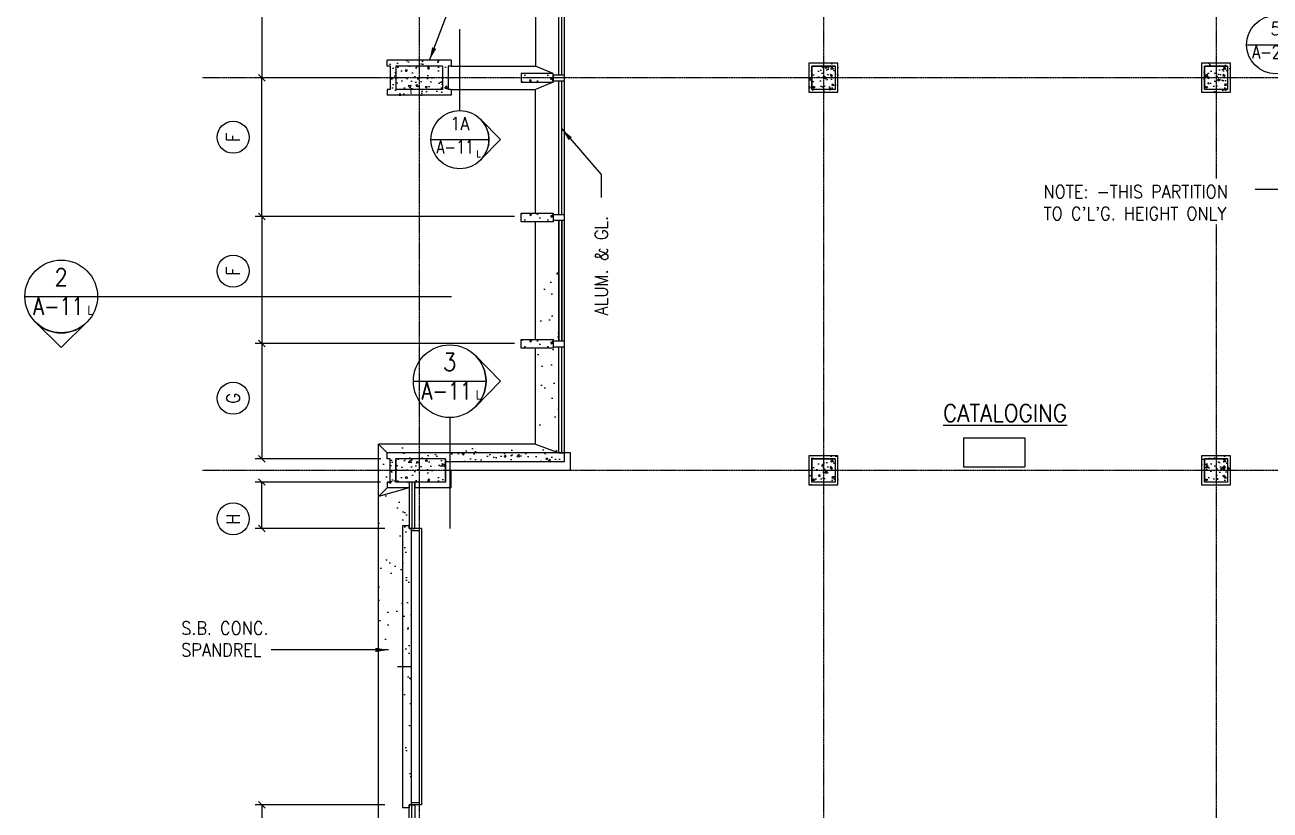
# Model space of a CAD drawing. Header units: inches. Extents: x 388 to 4053, y 352 to 2882.
# Drawn here: x 388 to 1244, y 814 to 1354 of the extents above; entities that cross this region are included whole.
import ezdxf
from ezdxf.enums import TextEntityAlignment as Align

# ---------------------------------------------------------------- set-up
doc = ezdxf.new("R2010")
doc.units = ezdxf.units.IN
doc.header["$LTSCALE"] = 0.5
doc.header["$MEASUREMENT"] = 0
doc.linetypes.add('CENTER', pattern=[3.25, 2.5, -0.25, 0.25, -0.25])
for name, color, linetype in [('A-ANNO-NOTE', 7, 'Continuous'), ('A-ANNO-TEXT', 7, 'Continuous'), ('A-COLS', 2, 'Continuous'), ('A-COLS-PATT', 8, 'Continuous'), ('A-ELEV-IDEN', 7, 'Continuous'), ('A-FLOR-IDEN', 7, 'Continuous'), ('A-FLOR-LEVL', 2, 'Continuous'), ('A-FLOR-PATT', 8, 'Continuous'), ('A-GLAZ', 3, 'Continuous'), ('A-GLAZ-IDEN', 7, 'Continuous'), ('A-GRID', 8, 'CENTER'), ('A-SECT-IDEN', 7, 'Continuous'), ('A-WALL', 2, 'Continuous'), ('A-WALL-PATT', 8, 'Continuous')]:
    doc.layers.add(name, color=color, linetype=linetype)
doc.styles.add('ROMANS', font='romans.shx', dxfattribs={"width": 0.9})
doc.dimstyles.new('DIM96', dxfattribs={"dimscale": 96, "dimtxt": 0.09375, "dimasz": 0.046875, "dimexe": 0.046875, "dimexo": 0.046875, "dimgap": 0.046875, "dimtad": 1, "dimdec": 4, "dimzin": 3, "dimdsep": 46, "dimlunit": 4, "dimtxsty": 'ROMANS', "dimblk": 'OBLIQUE', "dimcen": 0.046875, "dimaunit": 1, "dimazin": 0, "dimtfac": 0.7, "dimtdec": 4, "dimtofl": 0, "dimtmove": 2, "dimatfit": 3, "dimldrblk": 'OBLIQUE', "dimfxl": 0, "dimfrac": 1, "dimtolj": 1, "dimtzin": 0, "dimarcsym": 0})
doc.dimstyles.new('LD96', dxfattribs={"dimscale": 96, "dimtxt": 0.09375, "dimasz": 0.09375, "dimexe": 0.046875, "dimexo": 0.046875, "dimgap": 0.046875, "dimtad": 0, "dimdec": 4, "dimzin": 3, "dimdsep": 46, "dimlunit": 4, "dimtxsty": 'ROMANS', "dimcen": 0.046875, "dimaunit": 1, "dimadec": 0, "dimazin": 0, "dimtfac": 0.7, "dimtdec": 4, "dimtofl": 0, "dimtmove": 2, "dimatfit": 3, "dimfxl": 0, "dimfrac": 1, "dimtolj": 1, "dimtzin": 0, "dimarcsym": 0})
pattern_1 = [(50, (11.203, -0.822), (14.3452, -1.25504), [1.5, -16.5]), (355, (11.203, -0.822), (-2.77503, 15.04384), [1.2, -13.2]), (100.4514, (12.398, -0.927), (11.57019, 13.78879), [1.2748, -14.02284]), (46.1842, (11.203, 3.178), (21.34482, -3.31038), [2.25, -24.75]), (96.6356, (12.981, 2.902), (18.69325, 19.48236), [1.9122, -21.03426]), (351.1842, (11.203, 3.178), (18.69324, 19.48237), [1.8, -19.8]), (21, (13.203, 2.178), (11.93814, -8.05238), [1.5, -16.5]), (326, (13.203, 2.178), (4.86631, 14.503), [1.2, -13.2]), (71.4514, (14.197, 1.507), (16.80445, 6.45061), [1.2748, -14.02284]), (37.5, (11.2027, -0.8225), (0.243197, 6.657877), [0, -13.04, 0, -13.4, 0, -13.25]), (7.5, (11.203, -0.8225), (5.26139, 7.888234), [0, -7.64, 0, -12.74, 0, -5.05]), (327.5, (6.7427, -0.8225), (10.676449, -0.451097), [0, -5, 0, -15.6, 0, -20.7]), (317.5, (4.743, -0.822), (11.663723, 2.0021), [0, -6.5, 0, -10.36, 0, -14.7])]

# ---------------------------------------------------------------- blocks, each defined once
blk = doc.blocks.new('GLAZ1')
for p, q in [((0, 0), (-4, 0)), ((-4, 0), (-4, -32)), ((-2, -32), (-2, 0)), ((0, -32), (0, 0)), ((-4, -32), (0, -32))]:
    blk.add_line(p, q)
blk = doc.blocks.new('ELEVIDEN')
for q in [(-14, 14.29), (14, 14.29)]:
    blk.add_line((0, 28), q)
blk.add_arc((0, 0), 20, 45.58469, 134.41531)
blk = doc.blocks.new('IDENM1')
blk.add_circle((0, 0), 0.1146)
at = {"style": 'ROMANS', "width": 0.9}
blk.add_attdef('#', text='', height=0.0938, dxfattribs=at).set_placement((0, 0), align=Align.MIDDLE)
blk = doc.blocks.new('IDEN2')
for p, q in [((-0.2188, 0.1042), (0.2188, 0.1042)), ((-0.2188, 0.1042), (-0.2188, -0.1042)), ((0.2188, 0.1042), (0.2188, -0.1042)), ((-0.2188, -0.1042), (0.2188, -0.1042))]:
    blk.add_line(p, q)
at = {"style": 'ROMANS', "width": 0.9}
blk.add_attdef('#', text='', height=0.0938, dxfattribs=at).set_placement((0, 0), align=Align.MIDDLE_CENTER)
blk = doc.blocks.new('_Oblique')
at = {"color": 0, "lineweight": -2}
blk.add_line((-0.5, -0.5), (0.5, 0.5), dxfattribs=at)
blk = doc.blocks.new('*D159')
at = {"layer": 'A-GLAZ-IDEN', "color": 0, "lineweight": -2}
for p, q in [((724.58, 1412.61), (546.28, 1412.61)), ((550.78, 1412.61), (550.78, 1317.28)), ((621.75, 1317.28), (546.28, 1317.28))]:
    blk.add_line(p, q, dxfattribs=at)
at = {"layer": 'Defpoints', "color": 0}
for p in [(729.08, 1412.61), (550.78, 1317.28), (626.25, 1317.28)]:
    blk.add_point(p, dxfattribs=at)
at = {"layer": 'A-GLAZ-IDEN', "color": 0, "lineweight": -2, "xscale": 4.5, "yscale": 4.5, "zscale": 4.5}
for p, rotation in [((550.78, 1412.61), 90), ((550.78, 1317.28), 270)]:
    blk.add_blockref('_Oblique', p, dxfattribs=dict(at, rotation=rotation))
blk = doc.blocks.new('*D162')
at = {"layer": 'A-GLAZ-IDEN', "color": 0, "lineweight": -2}
for p, q in [((617.25, 1317.28), (546.28, 1317.28)), ((550.78, 1221.94), (550.78, 1317.28)), ((724.58, 1221.94), (546.28, 1221.94))]:
    blk.add_line(p, q, dxfattribs=at)
at = {"layer": 'Defpoints', "color": 0}
for p in [(550.78, 1317.28), (621.75, 1317.28), (729.08, 1221.94)]:
    blk.add_point(p, dxfattribs=at)
at = {"layer": 'A-GLAZ-IDEN', "color": 0, "lineweight": -2, "xscale": 4.5, "yscale": 4.5, "zscale": 4.5}
for p, rotation in [((550.78, 1317.28), 90), ((550.78, 1221.94), 270)]:
    blk.add_blockref('_Oblique', p, dxfattribs=dict(at, rotation=rotation))
blk = doc.blocks.new('*D163')
at = {"layer": 'A-GLAZ-IDEN', "color": 0, "lineweight": -2}
for p, q in [((724.58, 1221.94), (546.28, 1221.94)), ((550.78, 1221.94), (550.78, 1134.61)), ((724.58, 1134.61), (546.28, 1134.61))]:
    blk.add_line(p, q, dxfattribs=at)
at = {"layer": 'Defpoints', "color": 0}
for p in [(729.08, 1221.94), (550.78, 1134.61), (729.08, 1134.61)]:
    blk.add_point(p, dxfattribs=at)
at = {"layer": 'A-GLAZ-IDEN', "color": 0, "lineweight": -2, "xscale": 4.5, "yscale": 4.5, "zscale": 4.5}
for p, rotation in [((550.78, 1221.94), 90), ((550.78, 1134.61), 270)]:
    blk.add_blockref('_Oblique', p, dxfattribs=dict(at, rotation=rotation))
blk = doc.blocks.new('*D164')
at = {"layer": 'A-GLAZ-IDEN', "color": 0, "lineweight": -2}
for p, q in [((724.58, 1134.61), (546.28, 1134.61)), ((550.78, 1134.61), (550.78, 1055.28)), ((632.58, 1055.28), (546.28, 1055.28))]:
    blk.add_line(p, q, dxfattribs=at)
at = {"layer": 'Defpoints', "color": 0}
for p in [(729.08, 1134.61), (550.78, 1055.28), (637.08, 1055.28)]:
    blk.add_point(p, dxfattribs=at)
at = {"layer": 'A-GLAZ-IDEN', "color": 0, "lineweight": -2, "xscale": 4.5, "yscale": 4.5, "zscale": 4.5}
for p, rotation in [((550.78, 1134.61), 90), ((550.78, 1055.28), 270)]:
    blk.add_blockref('_Oblique', p, dxfattribs=dict(at, rotation=rotation))
blk = doc.blocks.new('*D167')
at = {"layer": 'A-GLAZ-IDEN', "color": 0, "lineweight": -2}
for p, q in [((635.41, 817.28), (546.28, 817.28)), ((550.78, 817.28), (550.78, 785.28)), ((632.49, 785.28), (546.28, 785.28))]:
    blk.add_line(p, q, dxfattribs=at)
at = {"layer": 'Defpoints', "color": 0}
for p in [(639.91, 817.28), (550.78, 785.28), (636.99, 785.28)]:
    blk.add_point(p, dxfattribs=at)
at = {"layer": 'A-GLAZ-IDEN', "color": 0, "lineweight": -2, "xscale": 4.5, "yscale": 4.5, "zscale": 4.5}
for p, rotation in [((550.78, 817.28), 90), ((550.78, 785.28), 270)]:
    blk.add_blockref('_Oblique', p, dxfattribs=dict(at, rotation=rotation))
blk = doc.blocks.new('*D168')
at = {"layer": 'A-GLAZ-IDEN', "color": 0, "lineweight": -2}
for p, q in [((632.49, 1039.28), (546.28, 1039.28)), ((550.78, 1007.28), (550.78, 1039.28)), ((635.41, 1007.28), (546.28, 1007.28))]:
    blk.add_line(p, q, dxfattribs=at)
at = {"layer": 'Defpoints', "color": 0}
for p in [(550.78, 1039.28), (636.99, 1039.28), (639.91, 1007.28)]:
    blk.add_point(p, dxfattribs=at)
at = {"layer": 'A-GLAZ-IDEN', "color": 0, "lineweight": -2, "xscale": 4.5, "yscale": 4.5, "zscale": 4.5}
for p, rotation in [((550.78, 1039.28), 90), ((550.78, 1007.28), 270)]:
    blk.add_blockref('_Oblique', p, dxfattribs=dict(at, rotation=rotation))
blk = doc.blocks.new('IDEN4')
blk.add_line((-0.2083, 0), (0.2083, 0))
blk.add_circle((0, 0), 0.2083)
at = {"style": 'ROMANS'}
for tag, height, width, p in [('#', 0.0938, 0.9, (0, 0.1148)), ('##', 0.0938, 0.8, (-0.0336, -0.0524)), ('@', 0.0469, 0.9, (0.135, -0.1024))]:
    blk.add_attdef(tag, text='', height=height, dxfattribs=dict(at, width=width)).set_placement(p, align=Align.MIDDLE_CENTER)
blk = doc.blocks.new('TEXT')
blk.add_line((0, 0), (0, 9.5))
blk = doc.blocks.new('SECT10')
for q in [(-17.5, 17.86), (-17.5, -17.86)]:
    blk.add_line((-34.99, 0), q)
blk.add_arc((0, 0), 25, 134.41531, 225.58469)
blk = doc.blocks.new('IDEN10')
blk.add_line((-0.2604, 0), (0.2604, 0))
blk.add_circle((0, 0), 0.2604)
at = {"style": 'ROMANS'}
for tag, height, width, p in [('#', 0.125, 0.9, (0, 0.1377)), ('##', 0.125, 0.8, (-0.0211, -0.0694)), ('@', 0.0625, 0.9, (0.2077, -0.0975))]:
    blk.add_attdef(tag, text='', height=height, dxfattribs=dict(at, width=width)).set_placement(p, align=Align.MIDDLE_CENTER)
blk = doc.blocks.new('2')
for p, q in [((8, 16), (-8, 16)), ((-8, -16), (-8, 16)), ((8, -16), (8, 16)), ((8, -16), (-8, -16))]:
    blk.add_line(p, q)
blk = doc.blocks.new('4')
for p, q in [((-8, -18), (-8, 16)), ((8, 16), (-8, 16)), ((8, -18), (8, 16)), ((8, -18), (-8, -18))]:
    blk.add_line(p, q)
blk = doc.blocks.new('1')
for p, q in [((-8, 8), (8, 8)), ((-8, 8), (-8, -8)), ((8, 8), (8, -8)), ((-8, -8), (8, -8))]:
    blk.add_line(p, q)
blk = doc.blocks.new('5')
blk.add_lwpolyline([(-22, 0), (0, 0), (0, -6), (-22, -6)], close=True)

msp = doc.modelspace()

# ---------------------------------------------------------------- hatches: boundary and pattern name
at = {"layer": 'A-COLS-PATT'}
h = msp.add_hatch(dxfattribs=at)
h.set_pattern_fill('AR-CONC', color=256, scale=2, angle=90, style=0)
h.set_pattern_definition([(140, (3037.413, 350.491), (1.255043, 14.345204), [1.5, -16.5]), (85, (3037.413, 350.491), (-15.04384, -2.77503), [1.2, -13.2]), (190.4514, (3037.518, 351.687), (-13.78879, 11.57019), [1.2748, -14.02284]), (136.1842, (3033.413, 350.491), (3.31038, 21.34482), [2.25, -24.75]), (186.6356, (3033.69, 352.27), (-19.48236, 18.69325), [1.9122, -21.03426]), (81.1842, (3033.413, 350.491), (-19.48237, 18.69324), [1.8, -19.8]), (111, (3034.413, 352.491), (8.05238, 11.93814), [1.5, -16.5]), (56, (3034.413, 352.491), (-14.503, 4.86631), [1.2, -13.2]), (161.4514, (3035.084, 353.486), (-6.45061, 16.80445), [1.2748, -14.02284]), (127.5, (3037.4133, 350.4915), (-6.657877, 0.243197), [0, -13.04, 0, -13.4, 0, -13.25]), (97.5, (3037.413, 350.4915), (-7.888234, 5.26139), [0, -7.64, 0, -12.74, 0, -5.05]), (57.5, (3037.4133, 346.0315), (0.451097, 10.676449), [0, -5, 0, -15.6, 0, -20.7]), (47.5, (3037.413, 344.0315), (-2.0021, 11.663723), [0, -6.5, 0, -10.36, 0, -14.7])])
h.paths.add_polyline_path([(643.08318, 1325.27553), (643.08318, 1309.27553), (675.08318, 1309.27553), (675.08318, 1325.27553)])
h = msp.add_hatch(dxfattribs=at)
h.set_pattern_fill('AR-CONC', color=256, scale=2, style=0)
h.set_pattern_definition([(130, (1695.867, -1058.055), (-14.345204, -1.25504), [1.5, -16.5]), (185, (1695.867, -1058.055), (2.77503, 15.04384), [1.2, -13.2]), (79.5486, (1694.672, -1058.159), (-11.57019, 13.78879), [1.2748, -14.02284]), (133.8158, (1695.867, -1054.055), (-21.34482, -3.31038), [2.25, -24.75]), (83.3644, (1694.088, -1054.33), (-18.69325, 19.48236), [1.9122, -21.03426]), (188.8158, (1695.867, -1054.055), (-18.69324, 19.48237), [1.8, -19.8]), (159, (1693.867, -1055.055), (-11.93814, -8.05238), [1.5, -16.5]), (214, (1693.867, -1055.055), (-4.86631, 14.503), [1.2, -13.2]), (108.5486, (1692.872, -1055.726), (-16.80445, 6.45061), [1.2748, -14.02284]), (142.5, (1695.867, -1058.0546), (-0.243197, 6.657877), [0, -13.04, 0, -13.4, 0, -13.25]), (172.5, (1695.867, -1058.0546), (-5.26139, 7.888234), [0, -7.64, 0, -12.74, 0, -5.05]), (212.5, (1700.327, -1058.0546), (-10.676449, -0.451097), [0, -5, 0, -15.6, 0, -20.7]), (222.5, (1702.327, -1058.055), (-11.663723, 2.0021), [0, -6.5, 0, -10.36, 0, -14.7])])
h.paths.add_polyline_path([(751.08318, 1320.27553), (751.08318, 1314.27553), (729.08318, 1314.27553), (729.08318, 1320.27553)])
h = msp.add_hatch(dxfattribs=at)
h.set_pattern_fill('AR-CONC', color=256, scale=2, style=0)
h.set_pattern_definition([(130, (1903.867, -1061.055), (-14.345204, -1.255043), [1.5, -16.5]), (185, (1903.867, -1061.055), (2.77503, 15.04384), [1.2, -13.2]), (79.5486, (1902.672, -1061.159), (-11.57019, 13.78879), [1.2748, -14.02284]), (133.8158, (1903.867, -1057.055), (-21.34482, -3.31038), [2.25, -24.75]), (83.3644, (1902.088, -1057.33), (-18.69325, 19.48236), [1.9122, -21.03426]), (188.8158, (1903.867, -1057.055), (-18.69324, 19.48237), [1.8, -19.8]), (159, (1901.867, -1058.055), (-11.93814, -8.05238), [1.5, -16.5]), (214, (1901.867, -1058.055), (-4.86631, 14.503), [1.2, -13.2]), (108.5486, (1900.872, -1058.726), (-16.80445, 6.45061), [1.2748, -14.02284]), (142.5, (1903.867, -1061.0546), (-0.243197, 6.657877), [0, -13.04, 0, -13.4, 0, -13.25]), (172.5, (1903.867, -1061.0546), (-5.26139, 7.888234), [0, -7.64, 0, -12.74, 0, -5.05]), (212.5, (1908.327, -1061.0546), (-10.676449, -0.451097), [0, -5, 0, -15.6, 0, -20.7]), (222.5, (1910.327, -1061.055), (-11.663723, 2.0021), [0, -6.5, 0, -10.36, 0, -14.7])])
h.paths.add_polyline_path([(945.08318, 1325.27553), (945.08318, 1309.27553), (929.08318, 1309.27553), (929.08318, 1325.27553)])
h = msp.add_hatch(dxfattribs=at)
h.set_pattern_fill('AR-CONC', color=256, scale=2, style=0)
h.set_pattern_definition([(130, (2173.867, -1061.055), (-14.345204, -1.255043), [1.5, -16.5]), (185, (2173.867, -1061.055), (2.77503, 15.04384), [1.2, -13.2]), (79.5486, (2172.672, -1061.159), (-11.57019, 13.78879), [1.2748, -14.02284]), (133.8158, (2173.867, -1057.055), (-21.34482, -3.31038), [2.25, -24.75]), (83.3644, (2172.088, -1057.33), (-18.69325, 19.48236), [1.9122, -21.03426]), (188.8158, (2173.867, -1057.055), (-18.69324, 19.48237), [1.8, -19.8]), (159, (2171.867, -1058.055), (-11.93814, -8.05238), [1.5, -16.5]), (214, (2171.867, -1058.055), (-4.86631, 14.503), [1.2, -13.2]), (108.5486, (2170.872, -1058.726), (-16.80445, 6.45061), [1.2748, -14.02284]), (142.5, (2173.867, -1061.0546), (-0.243197, 6.657877), [0, -13.04, 0, -13.4, 0, -13.25]), (172.5, (2173.867, -1061.0546), (-5.26139, 7.888234), [0, -7.64, 0, -12.74, 0, -5.05]), (212.5, (2178.327, -1061.0546), (-10.676449, -0.451097), [0, -5, 0, -15.6, 0, -20.7]), (222.5, (2180.327, -1061.055), (-11.663723, 2.0021), [0, -6.5, 0, -10.36, 0, -14.7])])
h.paths.add_polyline_path([(1215.08318, 1325.27553), (1215.08318, 1309.27553), (1199.08318, 1309.27553), (1199.08318, 1325.27553)])
h = msp.add_hatch(dxfattribs=at)
h.set_pattern_fill('AR-CONC', color=256, scale=2, angle=180, style=0)
h.set_pattern_definition([(230, (1695.867, 3596.606), (-14.345204, 1.25504), [1.5, -16.5]), (175, (1695.867, 3596.606), (2.77503, -15.04384), [1.2, -13.2]), (280.4514, (1694.672, 3596.71), (-11.57019, -13.78879), [1.2748, -14.02284]), (226.1842, (1695.867, 3592.606), (-21.34482, 3.31038), [2.25, -24.75]), (276.6356, (1694.088, 3592.882), (-18.69325, -19.48236), [1.9122, -21.03426]), (171.1842, (1695.867, 3592.606), (-18.69324, -19.48237), [1.8, -19.8]), (201, (1693.867, 3593.606), (-11.93814, 8.05238), [1.5, -16.5]), (146, (1693.867, 3593.606), (-4.86631, -14.503), [1.2, -13.2]), (251.4514, (1692.872, 3594.277), (-16.80445, -6.45061), [1.2748, -14.02284]), (217.5, (1695.867, 3596.6056), (-0.243197, -6.657877), [0, -13.04, 0, -13.4, 0, -13.25]), (187.5, (1695.867, 3596.6056), (-5.26139, -7.888234), [0, -7.64, 0, -12.74, 0, -5.05]), (147.5, (1700.327, 3596.6056), (-10.676449, 0.451097), [0, -5, 0, -15.6, 0, -20.7]), (137.5, (1702.327, 3596.606), (-11.663723, -2.0021), [0, -6.5, 0, -10.36, 0, -14.7])])
h.paths.add_polyline_path([(751.08318, 1218.27553), (751.08318, 1224.27553), (729.08318, 1224.27553), (729.08318, 1218.27553)])
h = msp.add_hatch(dxfattribs=at)
h.set_pattern_fill('AR-CONC', color=256, scale=2, angle=180, style=0)
h.set_pattern_definition([(230, (1695.867, 3509.606), (-14.345204, 1.25504), [1.5, -16.5]), (175, (1695.867, 3509.606), (2.77503, -15.04384), [1.2, -13.2]), (280.4514, (1694.672, 3509.71), (-11.57019, -13.78879), [1.2748, -14.02284]), (226.1842, (1695.867, 3505.606), (-21.34482, 3.31038), [2.25, -24.75]), (276.6356, (1694.088, 3505.882), (-18.69325, -19.48236), [1.9122, -21.03426]), (171.1842, (1695.867, 3505.606), (-18.69324, -19.48237), [1.8, -19.8]), (201, (1693.867, 3506.606), (-11.93814, 8.05238), [1.5, -16.5]), (146, (1693.867, 3506.606), (-4.86631, -14.503), [1.2, -13.2]), (251.4514, (1692.872, 3507.277), (-16.80445, -6.45061), [1.2748, -14.02284]), (217.5, (1695.867, 3509.6056), (-0.243197, -6.657877), [0, -13.04, 0, -13.4, 0, -13.25]), (187.5, (1695.867, 3509.6056), (-5.26139, -7.888234), [0, -7.64, 0, -12.74, 0, -5.05]), (147.5, (1700.327, 3509.6056), (-10.676449, 0.451097), [0, -5, 0, -15.6, 0, -20.7]), (137.5, (1702.327, 3509.606), (-11.663723, -2.0021), [0, -6.5, 0, -10.36, 0, -14.7])])
h.paths.add_polyline_path([(751.08318, 1131.27553), (751.08318, 1137.27553), (729.08318, 1137.27553), (729.08318, 1131.27553)])
h = msp.add_hatch(dxfattribs=at)
h.set_pattern_fill('AR-CONC', color=256, scale=2, style=0)
h.set_pattern_definition([(220, (3037.413, 2014.06), (1.255043, -14.345204), [1.5, -16.5]), (275, (3037.413, 2014.06), (-15.04384, 2.77503), [1.2, -13.2]), (169.5486, (3037.518, 2012.864), (-13.78879, -11.57019), [1.2748, -14.02284]), (223.8158, (3033.413, 2014.06), (3.31038, -21.34482), [2.25, -24.75]), (173.3644, (3033.69, 2012.28), (-19.48236, -18.69325), [1.9122, -21.03426]), (278.8158, (3033.413, 2014.06), (-19.48237, -18.69324), [1.8, -19.8]), (249, (3034.413, 2012.06), (8.05238, -11.93814), [1.5, -16.5]), (304, (3034.413, 2012.06), (-14.503, -4.86631), [1.2, -13.2]), (198.5486, (3035.084, 2011.065), (-6.45061, -16.80445), [1.2748, -14.02284]), (232.5, (3037.4133, 2014.0596), (-6.657877, -0.243197), [0, -13.04, 0, -13.4, 0, -13.25]), (262.5, (3037.413, 2014.0596), (-7.888234, -5.26139), [0, -7.64, 0, -12.74, 0, -5.05]), (302.5, (3037.4133, 2018.5196), (0.451097, -10.676449), [0, -5, 0, -15.6, 0, -20.7]), (312.5, (3037.413, 2020.52), (-2.0021, -11.663723), [0, -6.5, 0, -10.36, 0, -14.7])])
h.paths.add_polyline_path([(643.08318, 1039.27553), (643.08318, 1055.27553), (677.08318, 1055.27553), (677.08318, 1039.27553)])
h = msp.add_hatch(dxfattribs=at)
h.set_pattern_fill('AR-CONC', color=256, scale=2, style=0)
h.set_pattern_definition([(130, (1903.867, -1331.055), (-14.345204, -1.255043), [1.5, -16.5]), (185, (1903.867, -1331.055), (2.77503, 15.04384), [1.2, -13.2]), (79.5486, (1902.672, -1331.159), (-11.57019, 13.78879), [1.2748, -14.02284]), (133.8158, (1903.867, -1327.055), (-21.34482, -3.31038), [2.25, -24.75]), (83.3644, (1902.088, -1327.33), (-18.69325, 19.48236), [1.9122, -21.03426]), (188.8158, (1903.867, -1327.055), (-18.69324, 19.48237), [1.8, -19.8]), (159, (1901.867, -1328.055), (-11.93814, -8.05238), [1.5, -16.5]), (214, (1901.867, -1328.055), (-4.86631, 14.503), [1.2, -13.2]), (108.5486, (1900.872, -1328.726), (-16.80445, 6.45061), [1.2748, -14.02284]), (142.5, (1903.867, -1331.0546), (-0.243197, 6.657877), [0, -13.04, 0, -13.4, 0, -13.25]), (172.5, (1903.867, -1331.0546), (-5.26139, 7.888234), [0, -7.64, 0, -12.74, 0, -5.05]), (212.5, (1908.327, -1331.0546), (-10.676449, -0.451097), [0, -5, 0, -15.6, 0, -20.7]), (222.5, (1910.327, -1331.055), (-11.663723, 2.0021), [0, -6.5, 0, -10.36, 0, -14.7])])
h.paths.add_polyline_path([(945.08318, 1055.27553), (945.08318, 1039.27553), (929.08318, 1039.27553), (929.08318, 1055.27553)])
h = msp.add_hatch(dxfattribs=at)
h.set_pattern_fill('AR-CONC', color=256, scale=2, style=0)
h.set_pattern_definition([(130, (2173.867, -1331.055), (-14.345204, -1.255043), [1.5, -16.5]), (185, (2173.867, -1331.055), (2.77503, 15.04384), [1.2, -13.2]), (79.5486, (2172.672, -1331.159), (-11.57019, 13.78879), [1.2748, -14.02284]), (133.8158, (2173.867, -1327.055), (-21.34482, -3.31038), [2.25, -24.75]), (83.3644, (2172.088, -1327.33), (-18.69325, 19.48236), [1.9122, -21.03426]), (188.8158, (2173.867, -1327.055), (-18.69324, 19.48237), [1.8, -19.8]), (159, (2171.867, -1328.055), (-11.93814, -8.05238), [1.5, -16.5]), (214, (2171.867, -1328.055), (-4.86631, 14.503), [1.2, -13.2]), (108.5486, (2170.872, -1328.726), (-16.80445, 6.45061), [1.2748, -14.02284]), (142.5, (2173.867, -1331.0546), (-0.243197, 6.657877), [0, -13.04, 0, -13.4, 0, -13.25]), (172.5, (2173.867, -1331.0546), (-5.26139, 7.888234), [0, -7.64, 0, -12.74, 0, -5.05]), (212.5, (2178.327, -1331.0546), (-10.676449, -0.451097), [0, -5, 0, -15.6, 0, -20.7]), (222.5, (2180.327, -1331.055), (-11.663723, 2.0021), [0, -6.5, 0, -10.36, 0, -14.7])])
h.paths.add_polyline_path([(1215.08318, 1055.27553), (1215.08318, 1039.27553), (1199.08318, 1039.27553), (1199.08318, 1055.27553)])
at = {"layer": 'A-FLOR-PATT'}
h = msp.add_hatch(dxfattribs=at)
h.set_pattern_fill('AR-SAND', color=256, scale=12, style=0)
h.set_pattern_definition([(37.5, (16.793, -1.954), (-0.75592, 23.12189), [0, -18.24, 0, -20.4, 0, -19.5]), (7.5, (16.793, -1.954), (21.2373, 33.86575), [0, -9.84, 0, -16.44, 0, -6.3]), (327.5, (2.033, -1.954), (37.3697, 0.0679), [0, -6, 0, -21.6, 0, -28.2]), (317.5, (2.033, -1.954), (36.0735, 10.5321), [0, -3, 0, -14.16, 0, -16.2])])
h.paths.add_polyline_path([(652.08318, 1035.27553), (637.08318, 1035.27553), (637.08318, 1039.27553), (639.08318, 1039.27553), (639.08318, 1055.27553), (637.08318, 1055.27553), (637.08318, 1059.27553), (680.02106, 1059.27553), (680.02106, 1065.27553), (631.08318, 1065.27553), (631.08318, 928.39917), (647.58318, 928.39917), (647.58318, 1009.27553), (652.08318, 1009.27553)])
h.paths.add_polyline_path([(739.08318, 1065.27553), (680.02106, 1065.27553), (680.02106, 1059.27553), (681.08318, 1059.27553), (755.08318, 1059.27553)])
h.paths.add_polyline_path([(755.08318, 1132.27553), (751.08318, 1132.27553), (751.08318, 1131.27553), (739.08318, 1131.27553), (739.08318, 1065.27553), (755.08318, 1059.27553)])
h.paths.add_polyline_path([(755.08318, 1186.74366), (739.08318, 1186.74366), (739.08318, 1137.27553), (751.08318, 1137.27553), (751.08318, 1136.27553), (755.08318, 1136.27553)])
at = {"layer": 'A-WALL-PATT'}
h = msp.add_hatch(dxfattribs=at)
h.set_pattern_fill('AR-CONC', color=256, scale=2, style=0)
h.set_pattern_definition(pattern_1)
h.paths.add_polyline_path([(637.08318, 1329.27553), (637.08318, 1325.27553), (639.08318, 1325.27553), (639.08318, 1309.27553), (637.08318, 1309.27553), (637.08318, 1305.27553), (681.08318, 1305.27553), (681.08318, 1309.27553), (679.08318, 1309.27553), (679.08318, 1325.27553), (681.08318, 1325.27553), (681.08318, 1329.27553)])
h.paths.add_polyline_path([(675.08318, 1325.27553), (643.08318, 1325.27553), (643.08318, 1309.27553), (675.08318, 1309.27553)], flags=17)
h = msp.add_hatch(dxfattribs=at)
h.set_pattern_fill('AR-CONC', color=256, scale=2, style=0)
h.set_pattern_definition(pattern_1)
h.paths.add_polyline_path([(947.08318, 1327.27553), (927.08318, 1327.27553), (927.08318, 1307.27553), (947.08318, 1307.27553)])
h = msp.add_hatch(dxfattribs=at)
h.set_pattern_fill('AR-CONC', color=256, scale=2, style=0)
h.set_pattern_definition(pattern_1)
h.paths.add_polyline_path([(1217.08318, 1327.27553), (1197.08318, 1327.27553), (1197.08318, 1307.27553), (1217.08318, 1307.27553)])
h = msp.add_hatch(dxfattribs=at)
h.set_pattern_fill('AR-CONC', color=256, scale=2, style=0)
h.set_pattern_definition([(50, (10.395, 0), (14.3452, -1.25504), [1.5, -16.5]), (355, (10.395, 0), (-2.77503, 15.04384), [1.2, -13.2]), (100.4514, (11.59, -0.105), (11.57019, 13.78879), [1.2748, -14.02284]), (46.1842, (10.395, 4), (21.34482, -3.31038), [2.25, -24.75]), (96.6356, (12.173, 3.724), (18.69325, 19.48236), [1.9122, -21.03426]), (351.1842, (10.395, 4), (18.69324, 19.48237), [1.8, -19.8]), (21, (12.395, 3), (11.93814, -8.05238), [1.5, -16.5]), (326, (12.395, 3), (4.8663, 14.503), [1.2, -13.2]), (71.4514, (13.39, 2.329), (16.80445, 6.45061), [1.2748, -14.02284]), (37.5, (10.3947, 0), (0.243197, 6.657877), [0, -13.04, 0, -13.4, 0, -13.25]), (7.5, (10.395, 0), (5.26139, 7.888234), [0, -7.64, 0, -12.74, 0, -5.05]), (327.5, (5.9347, 0), (10.676449, -0.451097), [0, -5, 0, -15.6, 0, -20.7]), (317.5, (3.935, 0), (11.663723, 2.0021), [0, -6.5, 0, -10.36, 0, -14.7])])
h.paths.add_polyline_path([(652.08318, 1039.27553), (643.08318, 1039.27553), (643.08318, 1055.27553), (677.08318, 1055.27553), (677.08318, 1053.27553), (680.02106, 1053.27553), (680.02106, 1059.27553), (637.08318, 1059.27553), (637.08318, 1055.27553), (639.08318, 1055.27553), (639.08318, 1039.27553), (637.08318, 1039.27553), (637.08318, 1035.27553), (652.08318, 1035.27553)])
h.paths.add_polyline_path([(759.08318, 1059.27553), (755.08318, 1059.27553), (681.08318, 1059.27553), (680.02106, 1059.27553), (680.02106, 1053.27553), (759.08318, 1053.27553)])
h = msp.add_hatch(dxfattribs=at)
h.set_pattern_fill('AR-CONC', color=256, scale=2, style=0)
h.set_pattern_definition(pattern_1)
h.paths.add_polyline_path([(947.08318, 1057.27553), (927.08318, 1057.27553), (927.08318, 1037.27553), (947.08318, 1037.27553)])
h = msp.add_hatch(dxfattribs=at)
h.set_pattern_fill('AR-CONC', color=256, scale=2, style=0)
h.set_pattern_definition(pattern_1)
h.paths.add_polyline_path([(1217.08318, 1057.27553), (1197.08318, 1057.27553), (1197.08318, 1037.27553), (1217.08318, 1037.27553)])
h = msp.add_hatch(dxfattribs=at)
h.set_pattern_fill('AR-SAND', color=256, scale=9, style=0)
h.set_pattern_definition([(37.5, (8.345, 1.141), (-0.56694, 17.34141), [0, -13.68, 0, -15.3, 0, -14.625]), (7.5, (8.345, 1.141), (15.928, 25.3993), [0, -7.38, 0, -12.33, 0, -4.725]), (327.5, (-2.725, 1.141), (28.02728, 0.05093), [0, -4.5, 0, -16.2, 0, -21.15]), (317.5, (-2.725, 1.141), (27.05514, 7.8991), [0, -2.25, 0, -10.62, 0, -12.15])])
h.paths.add_polyline_path([(647.58318, 815.27553), (652.08318, 815.27553), (652.08318, 817.27553), (653.58318, 817.27553), (653.58318, 1007.27553), (652.08318, 1007.27553), (652.08318, 1009.27553), (647.58318, 1009.27553)])

# ---------------------------------------------------------------- linework, layer by layer
at = {"layer": 'A-FLOR-LEVL'}
for p, q in [((739.08318, 1410.27553), (739.08318, 1325.27553)), ((681.08318, 1325.27553), (739.08318, 1325.27553)), ((751.08318, 1320.27553), (739.08318, 1325.27553)), ((751.08318, 1314.27553), (739.08318, 1309.27553)), ((681.08318, 1309.27553), (739.08318, 1309.27553)), ((739.08318, 1224.27553), (739.08318, 1309.27553)), ((739.08318, 1137.27553), (739.08318, 1218.27553)), ((739.08318, 1137.27553), (739.08318, 1218.27553)), ((739.08318, 1065.27553), (739.08318, 1131.27553)), ((739.08318, 1065.27553), (631.08318, 1065.27553)), ((631.08318, 471.27553), (631.08318, 1065.27553)), ((637.08318, 1059.27553), (631.08318, 1065.27553)), ((739.08318, 1065.27553), (755.08318, 1059.27553)), ((637.08318, 1035.27553), (631.08318, 1029.27553)), ((652.08318, 1035.27553), (631.08318, 1029.27553))]:
    msp.add_line(p, q, dxfattribs=at)
at = {"layer": 'A-GLAZ'}
for p, q in [((759.08318, 1059.27553), (759.08318, 1845.27553)), ((755.08318, 1319.27553), (755.08318, 1411.27553)), ((757.08318, 1319.27553), (757.08318, 1411.27553)), ((751.08318, 1319.27553), (759.08318, 1319.27553)), ((751.08318, 1319.27553), (751.08318, 1315.27553)), ((751.08318, 1315.27553), (759.08318, 1315.27553)), ((755.08318, 1223.27553), (755.08318, 1315.27553)), ((757.08318, 1223.27553), (757.08318, 1315.27553)), ((751.08318, 1223.27553), (759.08318, 1223.27553)), ((751.08318, 1223.27553), (751.08318, 1219.27553)), ((751.08318, 1219.27553), (759.08318, 1219.27553)), ((755.08318, 1219.27553), (755.08318, 1136.27553)), ((755.08318, 1136.27553), (755.08318, 1219.27553)), ((757.08318, 1219.27553), (757.08318, 1136.27553)), ((757.08318, 1136.27553), (757.08318, 1219.27553)), ((751.08318, 1136.27553), (759.08318, 1136.27553)), ((751.08318, 1136.27553), (751.08318, 1132.27553)), ((751.08318, 1132.27553), (759.08318, 1132.27553)), ((755.08318, 1059.27553), (755.08318, 1132.27553)), ((757.08318, 1059.27553), (757.08318, 1132.27553)), ((755.08318, 1059.27553), (759.08318, 1059.27553))]:
    msp.add_line(p, q, dxfattribs=at)
at = {"layer": 'A-GRID'}
for p, q in [((659.08318, 2833.64311), (659.08318, 435.27553)), ((937.08318, 2833.64311), (937.08318, 435.27553)), ((1207.08318, 2833.64311), (1207.08318, 1248.12704)), ((4004.54291, 1317.27553), (510.08318, 1317.27553)), ((1207.08318, 1216.41275), (1207.08318, 435.27553)), ((4004.54291, 1047.27553), (510.08318, 1047.27553))]:
    msp.add_line(p, q, dxfattribs=at)
at = {"layer": 'A-SECT-IDEN'}
for p, q in [((687.02019, 1294.75696), (687.02019, 1350.61791)), ((437.87613, 1166.8772), (681.38296, 1166.8772)), ((680.02106, 1083.65238), (680.02106, 1007.4147))]:
    msp.add_line(p, q, dxfattribs=at)
at = {"layer": 'A-WALL'}
for p, q in [((681.08318, 1329.27553), (637.08318, 1329.27553)), ((637.08318, 1325.27553), (637.08318, 1329.27553)), ((681.08318, 1329.27553), (681.08318, 1325.27553)), ((639.08318, 1325.27553), (637.08318, 1325.27553)), ((639.08318, 1325.27553), (639.08318, 1309.27553)), ((643.08318, 1325.27553), (643.08318, 1309.27553)), ((675.08318, 1325.27553), (643.08318, 1325.27553)), ((675.08318, 1325.27553), (675.08318, 1309.27553)), ((681.08318, 1325.27553), (679.08318, 1325.27553)), ((679.08318, 1325.27553), (679.08318, 1309.27553)), ((947.08318, 1327.27553), (927.08318, 1327.27553)), ((927.08318, 1327.27553), (927.08318, 1307.27553)), ((929.08318, 1325.27553), (945.08318, 1325.27553)), ((929.08318, 1309.27553), (929.08318, 1325.27553)), ((945.08318, 1325.27553), (945.08318, 1309.27553)), ((947.08318, 1307.27553), (947.08318, 1327.27553)), ((1217.08318, 1327.27553), (1197.08318, 1327.27553)), ((1197.08318, 1327.27553), (1197.08318, 1307.27553)), ((1199.08318, 1325.27553), (1215.08318, 1325.27553)), ((1199.08318, 1309.27553), (1199.08318, 1325.27553)), ((1215.08318, 1325.27553), (1215.08318, 1309.27553)), ((1217.08318, 1307.27553), (1217.08318, 1327.27553)), ((637.08318, 1309.27553), (637.08318, 1305.27553)), ((639.08318, 1309.27553), (637.08318, 1309.27553)), ((681.08318, 1305.27553), (637.08318, 1305.27553)), ((675.08318, 1309.27553), (643.08318, 1309.27553)), ((681.08318, 1309.27553), (679.08318, 1309.27553)), ((681.08318, 1309.27553), (681.08318, 1305.27553)), ((927.08318, 1307.27553), (947.08318, 1307.27553)), ((945.08318, 1309.27553), (929.08318, 1309.27553)), ((1197.08318, 1307.27553), (1217.08318, 1307.27553)), ((1215.08318, 1309.27553), (1199.08318, 1309.27553)), ((681.08318, 1059.27553), (637.08318, 1059.27553)), ((637.08318, 1055.27553), (637.08318, 1059.27553)), ((639.08318, 1055.27553), (637.08318, 1055.27553)), ((639.08318, 1039.27553), (639.08318, 1055.27553)), ((643.08318, 1055.27553), (643.08318, 1039.27553)), ((677.08318, 1055.27553), (643.08318, 1055.27553)), ((677.08318, 1055.27553), (677.08318, 1039.27553)), ((763.08318, 1059.27553), (681.08318, 1059.27553)), ((759.08318, 1053.27553), (759.08318, 1059.27553)), ((763.08318, 1047.27553), (763.08318, 1059.27553)), ((947.08318, 1057.27553), (927.08318, 1057.27553)), ((927.08318, 1057.27553), (927.08318, 1037.27553)), ((929.08318, 1055.27553), (945.08318, 1055.27553)), ((929.08318, 1039.27553), (929.08318, 1055.27553)), ((945.08318, 1055.27553), (945.08318, 1039.27553)), ((947.08318, 1037.27553), (947.08318, 1057.27553)), ((1217.08318, 1057.27553), (1197.08318, 1057.27553)), ((1197.08318, 1057.27553), (1197.08318, 1037.27553)), ((1199.08318, 1055.27553), (1215.08318, 1055.27553)), ((1199.08318, 1039.27553), (1199.08318, 1055.27553)), ((1215.08318, 1055.27553), (1215.08318, 1039.27553)), ((1217.08318, 1037.27553), (1217.08318, 1057.27553)), ((759.08318, 1053.27553), (677.08318, 1053.27553)), ((763.08318, 1047.27553), (681.08318, 1047.27553)), ((681.08318, 1035.27553), (681.08318, 1047.27553)), ((637.08318, 1039.27553), (637.08318, 1035.27553)), ((639.08318, 1039.27553), (637.08318, 1039.27553)), ((652.08318, 1039.27553), (643.08318, 1039.27553)), ((652.08318, 1039.27553), (652.08318, 1035.27553)), ((677.08318, 1039.27553), (656.08318, 1039.27553)), ((656.08318, 1039.27553), (656.08318, 1035.27553)), ((927.08318, 1037.27553), (947.08318, 1037.27553)), ((945.08318, 1039.27553), (929.08318, 1039.27553)), ((1197.08318, 1037.27553), (1217.08318, 1037.27553)), ((1215.08318, 1039.27553), (1199.08318, 1039.27553)), ((652.08318, 1035.27553), (637.08318, 1035.27553)), ((681.08318, 1035.27553), (656.08318, 1035.27553)), ((647.58318, 1009.27553), (647.58318, 815.27553)), ((652.08318, 1009.27553), (647.58318, 1009.27553)), ((652.08318, 1007.27553), (652.08318, 1009.27553)), ((660.58318, 1007.27553), (652.08318, 1007.27553)), ((653.58318, 1007.27553), (653.58318, 817.27553)), ((659.08318, 1005.77553), (653.58318, 1005.77553)), ((659.08318, 1005.77553), (659.08318, 818.77553)), ((660.58318, 1007.27553), (660.58318, 817.27553)), ((652.08318, 815.27553), (647.58318, 815.27553)), ((660.58318, 817.27553), (652.08318, 817.27553)), ((652.08318, 817.27553), (652.08318, 815.27553)), ((659.08318, 818.77553), (653.58318, 818.77553))]:
    msp.add_line(p, q, dxfattribs=at)

# ---------------------------------------------------------------- block references
at = {"layer": 'A-ANNO-NOTE', "xscale": -1, "rotation": 90}
msp.add_blockref('TEXT', (653.58318, 912.27553), dxfattribs=at)
at = {"layer": 'A-COLS'}
for name, p, rotation in [('2', (659.08318, 1317.27553), 90), ('5', (729.08318, 1218.27553), 180), ('5', (729.08318, 1131.27553), 180)]:
    msp.add_blockref(name, p, dxfattribs=dict(at, rotation=rotation))
at = {"layer": 'A-COLS', "extrusion": (0, 0, -1), "zscale": -1}
for name, p in [('5', (-729.08318, 1320.27553)), ('1', (-937.08318, 1317.27553)), ('1', (-1207.08318, 1317.27553)), ('1', (-937.08318, 1047.27553)), ('1', (-1207.08318, 1047.27553))]:
    msp.add_blockref(name, p, dxfattribs=at)
at = {"layer": 'A-COLS', "extrusion": (0, 0, -1), "zscale": -1, "rotation": 270}
msp.add_blockref('4', (-659.08318, 1047.27553), dxfattribs=at)
at = {"layer": 'A-ELEV-IDEN', "xscale": 96, "yscale": 96, "zscale": 96}
msp.add_blockref('IDEN4', (1248.08565, 1340.02609), dxfattribs=at).add_auto_attribs({'#': '5', '##': 'A-25', '@': 'L'})
at = {"layer": 'A-FLOR-IDEN', "xscale": 96, "yscale": 96, "zscale": 96}
msp.add_blockref('IDEN2', (1054.48469, 1059.72472), dxfattribs=at)
at = {"layer": 'A-GLAZ', "rotation": 180}
msp.add_blockref('GLAZ1', (652.08318, 1007.27553), dxfattribs=at)
at = {"layer": 'A-GLAZ', "xscale": -1}
msp.add_blockref('GLAZ1', (652.08318, 817.27553), dxfattribs=at)
at = {"layer": 'A-GLAZ-IDEN', "xscale": 96, "yscale": 96, "zscale": 96, "rotation": 90}
for p, values in [((531.08902, 1276.36592), {'#': 'F'}), ((531.08902, 1184.34305), {'#': 'F'}), ((531.08902, 1096.87577), {'#': 'G'}), ((531.08902, 1013.96407), {'#': 'H'})]:
    msp.add_blockref('IDENM1', p, dxfattribs=at).add_auto_attribs(values)
at = {"layer": 'A-SECT-IDEN', "xscale": 96, "yscale": 96, "zscale": 96}
for name, p, values in [('IDEN4', (687.02019, 1274.75696), {'#': '1A', '##': 'A-11', '@': 'L'}), ('IDEN10', (412.87613, 1166.8772), {'#': '2', '##': 'A-11', '@': 'L'}), ('IDEN10', (680.02106, 1108.65238), {'#': '3', '##': 'A-11', '@': 'L'})]:
    msp.add_blockref(name, p, dxfattribs=at).add_auto_attribs(values)
at = {"layer": 'A-SECT-IDEN'}
for name, p, rotation in [('ELEVIDEN', (687.02019, 1274.75696), 270), ('SECT10', (412.87613, 1166.8772), 90), ('SECT10', (680.02106, 1108.65238), 180)]:
    msp.add_blockref(name, p, dxfattribs=dict(at, rotation=rotation))

# ---------------------------------------------------------------- texts
at = {"layer": 'A-ANNO-NOTE', "insert": (1088.47143, 1219.41275), "char_height": 9, "attachment_point": 7, "style": 'ROMANS'}
msp.add_mtext("NOTE: -THIS PARTITION\\PTO C'L'G. HEIGHT ONLY", dxfattribs=at)
at = {"layer": 'A-ANNO-TEXT', "insert": (788.81128, 1153.97035), "char_height": 9, "attachment_point": 7, "rotation": 90, "style": 'ROMANS'}
msp.add_mtext('ALUM. & GL.', dxfattribs=at)
at = {"layer": 'A-ANNO-TEXT', "insert": (495.38181, 919.36103), "char_height": 9, "attachment_point": 7, "style": 'ROMANS'}
msp.add_mtext('S.B. CONC.\\PSPANDREL', dxfattribs=at)
at = {"layer": 'A-FLOR-IDEN', "style": 'ROMANS', "width": 0.9}
msp.add_text('%%UCATALOGING', height=12, dxfattribs=at).set_placement((1019.4368, 1080.71098))

# ---------------------------------------------------------------- dimensions: what is measured, and where the dimension line sits
at = {"layer": 'A-GLAZ-IDEN'}
for base, p1, p2, angle, picture, middle in [((550.77706, 1317.27553), (729.08318, 1412.60886), (626.24688, 1317.27553), 270, '*D159', (550.77706, 1364.94219)), ((550.77706, 1317.27553), (729.08318, 1221.94219), (621.74688, 1317.27553), 90, '*D162', (550.77706, 1269.60886)), ((550.77706, 1134.60886), (729.08318, 1221.94219), (729.08318, 1134.60886), 270, '*D163', (550.77706, 1178.27553)), ((550.77706, 1055.27553), (729.08318, 1134.60886), (637.08318, 1055.27553), 270, '*D164', (550.77706, 1094.94219)), ((550.77706, 1039.27553), (639.91105, 1007.27553), (636.98765, 1039.27553), 90, '*D168', (550.77706, 1023.27553)), ((550.77706, 785.27553), (639.91105, 817.27553), (636.98765, 785.27553), 270, '*D167', (550.77706, 801.27553))]:
    dim = msp.add_linear_dim(base=base, p1=p1, p2=p2, angle=angle, text=' ', dimstyle='DIM96', dxfattribs=at)
    dim.commit()
    dim.dimension.update_dxf_attribs({"geometry": picture, "text_midpoint": middle})

# ---------------------------------------------------------------- leaders
at = {"layer": 'A-ANNO-NOTE', "annotation_type": 0, "has_hookline": 1, "hookline_direction": 1, "text_width": 144.64286}
msp.add_leader([(1455.26966, 1184.27553), (1284.76794, 1240.55146), (1233.88695, 1240.55146)], dimstyle='LD96', override={"dimgap": 0.046875, "dimtad": 0}, dxfattribs=at)
at = {"layer": 'A-ANNO-TEXT', "annotation_type": 0, "has_hookline": 1, "hookline_direction": 1}
for points, text_width in [([(666.12354, 1329.27553), (681.62713, 1370.07658), (646.47265, 1370.07658)], 60.94286), ([(637.84962, 923.86103), (557.18341, 923.86103)], 65.95714)]:
    msp.add_leader(points, dimstyle='LD96', override={"dimgap": 0.046875, "dimtad": 0}, dxfattribs=dict(at, text_width=text_width))
at = {"layer": 'A-ANNO-TEXT', "annotation_type": 0, "has_hookline": 1, "hookline_direction": 1, "text_width": 77.91429, "horizontal_direction": (0, 1, 0)}
msp.add_leader([(757.08318, 1282.09966), (784.31128, 1250.69204), (784.31128, 1235.01661)], dimstyle='LD96', override={"dimgap": 0.046875, "dimtad": 0}, dxfattribs=at)

doc.saveas('drawing.dxf')
